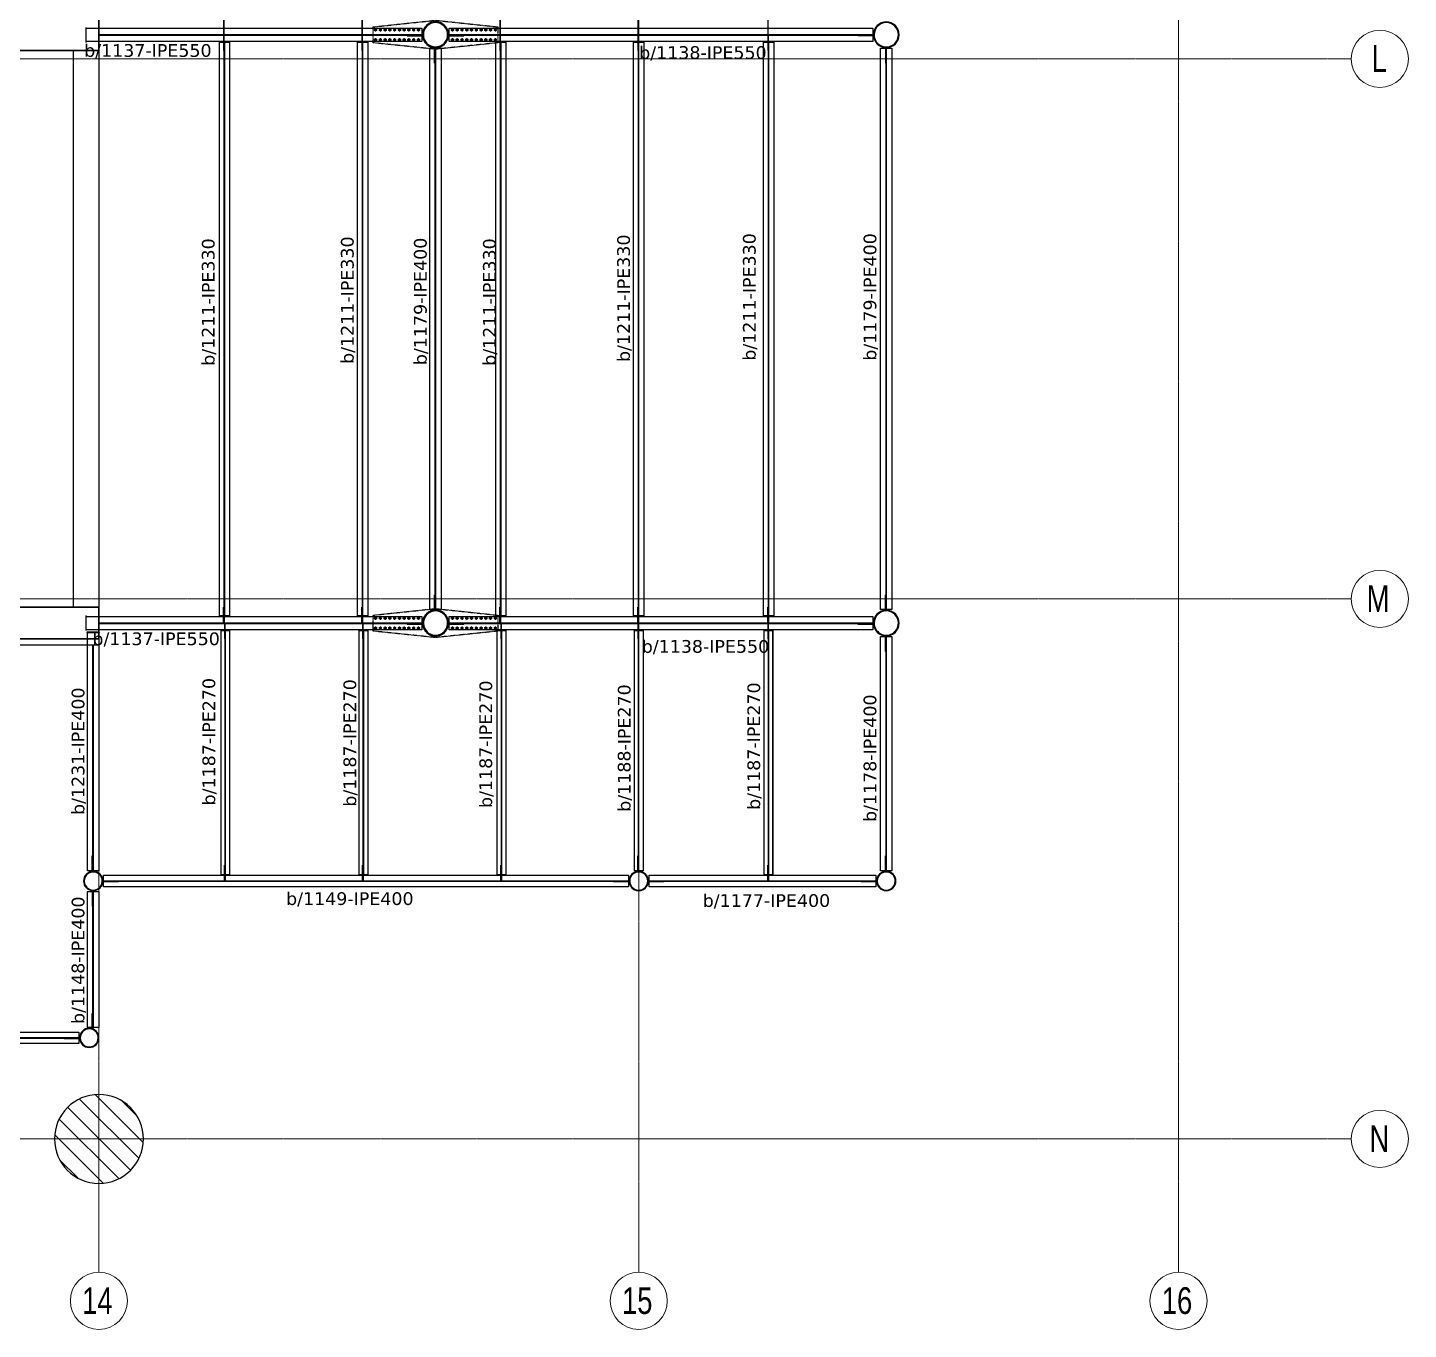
# Model space of a CAD drawing. Header units: millimetres. Extents: x -3691 to 88708, y -21236 to 36560.
# Drawn here: x 66966 to 88708, y 4480 to 24970 of the extents above; entities that cross this region are included whole.
import ezdxf
from ezdxf.enums import TextEntityAlignment as Align

# ---------------------------------------------------------------- set-up
doc = ezdxf.new("R2010")
doc.units = ezdxf.units.MM
doc.linetypes.add('DXK_LINE_DOT2', pattern=[3.9198, 1.9599, -1.9599])
doc.linetypes.add('Grid Line', pattern=[3.33375, 1.905, -0.47625, 0.47625, -0.47625])
doc.layers.add('A_ALMA', color=255, linetype='Continuous')
doc.layers.add('P-PLATINA', color=6, linetype='Continuous')
for name, color, linetype, lineweight in [('E_COLUMNAS', 1, 'Continuous', 18), ('E_COLUMNAS-1', 1, 'Continuous', 25), ('E_COLUMNAS-3', 1, 'Continuous', 35), ('E_EJES', 8, 'Continuous', 9), ('E_EJES-1', 8, 'Grid Line', 9), ('E_MUROS-1', 2, 'Continuous', 35), ('E_TEXTO', 3, 'Continuous', 9), ('E_VIGAS-1', 5, 'Continuous', 25), ('E_VIGAS-2', 5, 'Continuous', 25), ('S-COLS-HDLN-2', 52, 'Continuous', 9)]:
    doc.layers.add(name, color=color, linetype=linetype, lineweight=lineweight)
doc.styles.add('Swis721 LtCn BT_1', font='swisscl.ttf', dxfattribs={"height": 0.42})
doc.styles.add('VERDANA', font='verdana.ttf')

# ---------------------------------------------------------------- blocks, each defined once
blk = doc.blocks.new('EST_SCM_COLUMNA-METALICA-SECCION-CIRCULAR - EST_SCM_COLUMNA-TUBULAR-CIRCULAR_PTEØ_16__e_12_7mm-3427669-_18_00m_N_E_-NIVEL-5 DOC')
at = {"layer": 'E_COLUMNAS-1'}
for radius, start, end in [(0.203, 152.3077, 180), (0.203, 180, 193.8462), (0.191, 138.4615, 180), (0.203, 27.6923, 152.3077), (0.191, 96.9231, 138.4615), (0.19, 221.5385, 0), (0.19, 41.5385, 96.9231), (0.19, 27.6923, 41.5385), (0.19, 13.8462, 27.6923), (0.203, 0, 27.6923), (0.191, 0, 13.8462), (0.203, 346.1538, 0), (0.203, 193.8462, 235.3846), (0.191, 180, 193.8462), (0.19, 193.8462, 221.5385), (0.203, 235.3846, 249.2308), (0.203, 249.2308, 276.9231), (0.203, 276.9231, 304.6154), (0.203, 304.6154, 318.4615), (0.203, 318.4615, 332.3077), (0.203, 332.3077, 346.1538)]:
    blk.add_arc((0, 0), radius, start, end, dxfattribs=at)
blk = doc.blocks.new('EST_SCM_COLUMNA-METALICA-SECCION-CIRCULAR - EST_SCM_COLUMNA-TUBULAR-CIRCULAR_PTEØ_16__e_12_7mm-V25-_18_00m_N_E_-NIVEL-5 DOC')
at = {"layer": 'E_COLUMNAS-1'}
for radius, start, end in [(0.203, 0, 180), (0.203, 180, 0), (0.191, 0, 180), (0.191, 180, 0)]:
    blk.add_arc((0, 0), radius, start, end, dxfattribs=at)
blk = doc.blocks.new('EST_SCM_COLUMNA-METALICA-SECCION-CIRCULAR - EST_SCM_COLUMNA-TUBULAR-CIRCULAR_PTEØ_12__e_10_3mm-V42-_18_00m_N_E_-NIVEL-5 DOC')
at = {"layer": 'S-COLS-HDLN-2'}
h = blk.add_hatch(dxfattribs=at)
h.set_pattern_fill('FP_27', color=256, style=0, pattern_type=2)
h.set_pattern_definition([(315, (-14.814, 142.254), (0.15909903, 0.15909903), [])])
h.paths.add_polyline_path([(0.022, 0.151), (-0.022, 0.151), (-0.063, 0.139), (-0.1, 0.115), (-0.131, 0.077), (-0.147, 0.04), (-0.152, 0), (-0.146, -0.043), (-0.128, -0.082), (-0.1, -0.115), (-0.059, -0.14), (-0.019, -0.151), (0.027, -0.149), (0.063, -0.139), (0.1, -0.115), (0.131, -0.077), (0.147, -0.04), (0.152, 0.006), (0.146, 0.043), (0.128, 0.082), (0.1, 0.115), (0.059, 0.14)])
h.paths.add_polyline_path([(0.02, 0.141), (0.063, 0.127), (0.095, 0.105), (0.12, 0.077), (0.136, 0.04), (0.141, -0.006), (0.135, -0.043), (0.12, -0.077), (0.089, -0.11), (0.059, -0.129), (0.02, -0.141), (-0.02, -0.141), (-0.063, -0.127), (-0.093, -0.107), (-0.12, -0.077), (-0.136, -0.04), (-0.142, 0), (-0.136, 0.04), (-0.12, 0.077), (-0.093, 0.107), (-0.059, 0.129), (-0.02, 0.141)])
at = {"layer": 'E_COLUMNAS-1'}
for radius, start, end in [(0.152, 0, 180), (0.152, 180, 0), (0.142, 360, 180), (0.142, 180, 360)]:
    blk.add_arc((0, 0), radius, start, end, dxfattribs=at)
blk = doc.blocks.new('EST_SCM_COLUMNA-METALICA-SECCION-CIRCULAR - EST_SCM_COLUMNA-TUBULAR-CIRCULAR_PTEØ_12__e_10_3mm-V45-_18_00m_N_E_-NIVEL-5 DOC')
at = {"layer": 'S-COLS-HDLN-2'}
h = blk.add_hatch(dxfattribs=at)
h.set_pattern_fill('FP_31', color=256, style=0, pattern_type=2)
h.set_pattern_definition([(315, (-6.162, 144.722), (0.15909903, 0.15909903), [])])
h.paths.add_polyline_path([(0.02, 0.151), (-0.022, 0.151), (-0.063, 0.139), (-0.1, 0.115), (-0.131, 0.077), (-0.147, 0.037), (-0.152, 0), (-0.146, -0.043), (-0.128, -0.082), (-0.1, -0.115), (-0.059, -0.14), (-0.02, -0.151), (0.022, -0.151), (0.067, -0.136), (0.1, -0.115), (0.128, -0.082), (0.147, -0.037), (0.152, 0), (0.146, 0.044), (0.128, 0.082), (0.1, 0.115), (0.059, 0.14), (0.022, 0.151)])
h.paths.add_polyline_path([(0.02, 0.141), (0.063, 0.127), (0.093, 0.107), (0.12, 0.077), (0.136, 0.04), (0.142, 0), (0.136, -0.04), (0.12, -0.077), (0.093, -0.107), (0.059, -0.129), (0.02, -0.141), (-0.02, -0.141), (-0.063, -0.127), (-0.093, -0.107), (-0.12, -0.077), (-0.136, -0.04), (-0.142, 0), (-0.134, 0.044), (-0.12, 0.077), (-0.093, 0.107), (-0.059, 0.129), (-0.02, 0.141)])
at = {"layer": 'E_COLUMNAS-1'}
for radius, start, end in [(0.152, 360, 180), (0.152, 180, 360), (0.142, 0, 180), (0.142, 180, 0)]:
    blk.add_arc((0, 0), radius, start, end, dxfattribs=at)
blk = doc.blocks.new('EST_SCM_COLUMNA-METALICA-SECCION-CIRCULAR - EST_SCM_COLUMNA-TUBULAR-CIRCULAR_PTEØ_16__e_12_7mm-2810865-_18_00m_N_E_-NIVEL-5 DOC')
at = {"layer": 'S-COLS-HDLN-2'}
h = blk.add_hatch(dxfattribs=at)
h.set_pattern_fill('FP_36', color=256, style=0, pattern_type=2)
h.set_pattern_definition([(315, (-2.264, 158.043), (0.15909903, 0.15909903), [])])
h.paths.add_polyline_path([(0, 0.202), (-0.024, 0.202), (-0.072, 0.19), (-0.115, 0.167), (-0.152, 0.135), (-0.182, 0.089), (-0.198, 0.046), (-0.203, 0), (-0.197, -0.049), (-0.18, -0.094), (-0.152, -0.135), (-0.115, -0.167), (-0.068, -0.191), (-0.023, -0.202), (0.024, -0.202), (0.072, -0.19), (0.115, -0.167), (0.152, -0.135), (0.182, -0.089), (0.198, -0.046), (0.203, 0), (0.197, 0.05), (0.18, 0.094), (0.152, 0.135), (0.115, 0.167), (0.068, 0.191), (0.023, 0.202)])
h.paths.add_polyline_path([(0.023, 0.189), (0.072, 0.176), (0.108, 0.157), (0.143, 0.126), (0.169, 0.089), (0.185, 0.046), (0.191, 0), (0.184, -0.049), (0.165, -0.094), (0.143, -0.126), (0.108, -0.157), (0.068, -0.178), (0.023, -0.189), (-0.024, -0.189), (-0.068, -0.178), (-0.108, -0.157), (-0.144, -0.124), (-0.169, -0.089), (-0.185, -0.046), (-0.19, 0), (-0.185, 0.046), (-0.169, 0.089), (-0.143, 0.126), (-0.107, 0.157), (-0.068, 0.178), (-0.023, 0.189), (0, 0.189)])
at = {"layer": 'E_COLUMNAS-1'}
for radius, start, end in [(0.203, 0, 180), (0.203, 180, 0), (0.191, 360, 180), (0.191, 180, 360)]:
    blk.add_arc((0, 0), radius, start, end, dxfattribs=at)
blk = doc.blocks.new('EST_SCM_COLUMNA-METALICA-SECCION-CIRCULAR - EST_SCM_COLUMNA-TUBULAR-CIRCULAR_PTEØ_16__e_12_7mm-V49-_18_00m_N_E_-NIVEL-5 DOC')
at = {"layer": 'S-COLS-HDLN-2'}
h = blk.add_hatch(dxfattribs=at)
h.set_pattern_fill('FP_37', color=256, style=0, pattern_type=2)
h.set_pattern_definition([(315, (-2.264, 148.783), (0.15909903, 0.15909903), [])])
h.paths.add_polyline_path([(0, 0.202), (-0.024, 0.202), (-0.072, 0.19), (-0.115, 0.167), (-0.152, 0.135), (-0.182, 0.089), (-0.198, 0.046), (-0.203, 0), (-0.197, -0.049), (-0.18, -0.094), (-0.152, -0.135), (-0.115, -0.167), (-0.068, -0.191), (-0.023, -0.202), (0.024, -0.202), (0.072, -0.19), (0.115, -0.167), (0.152, -0.135), (0.182, -0.089), (0.198, -0.046), (0.203, 0), (0.197, 0.05), (0.18, 0.094), (0.152, 0.135), (0.115, 0.167), (0.068, 0.191), (0.023, 0.202)])
h.paths.add_polyline_path([(0.023, 0.189), (0.072, 0.176), (0.108, 0.157), (0.143, 0.126), (0.169, 0.089), (0.185, 0.046), (0.191, 0), (0.184, -0.049), (0.165, -0.094), (0.143, -0.126), (0.108, -0.157), (0.068, -0.178), (0.023, -0.189), (-0.024, -0.189), (-0.068, -0.178), (-0.108, -0.157), (-0.143, -0.126), (-0.169, -0.089), (-0.185, -0.046), (-0.19, 0), (-0.185, 0.046), (-0.169, 0.089), (-0.143, 0.126), (-0.108, 0.157), (-0.068, 0.178), (-0.023, 0.189), (0, 0.189)])
at = {"layer": 'E_COLUMNAS-1'}
for radius, start, end in [(0.203, 0, 180), (0.203, 180, 0), (0.191, 360, 180), (0.191, 180, 360)]:
    blk.add_arc((0, 0), radius, start, end, dxfattribs=at)
blk = doc.blocks.new('EST_SCM_COLUMNA-METALICA-SECCION-CIRCULAR - EST_SCM_COLUMNA-TUBULAR-CIRCULAR_PTEØ_12__e_10_3mm-V50-_18_00m_N_E_-NIVEL-5 DOC')
at = {"layer": 'S-COLS-HDLN-2'}
h = blk.add_hatch(dxfattribs=at)
h.set_pattern_fill('FP_38', color=256, style=0, pattern_type=2)
h.set_pattern_definition([(315, (-2.264, 144.722), (0.15909903, 0.15909903), [])])
h.paths.add_polyline_path([(-0.022, 0.151), (-0.063, 0.139), (-0.1, 0.115), (-0.128, 0.082), (-0.147, 0.04), (-0.152, 0), (-0.146, -0.043), (-0.126, -0.085), (-0.1, -0.115), (-0.059, -0.14), (-0.019, -0.151), (0.022, -0.151), (0.068, -0.136), (0.1, -0.115), (0.131, -0.077), (0.147, -0.037), (0.152, 0), (0.146, 0.045), (0.128, 0.082), (0.1, 0.115), (0.059, 0.14), (0.02, 0.151), (-0.02, 0.151)])
h.paths.add_polyline_path([(0.02, 0.141), (0.063, 0.127), (0.093, 0.107), (0.12, 0.077), (0.136, 0.04), (0.142, 0), (0.135, -0.043), (0.12, -0.077), (0.09, -0.109), (0.054, -0.131), (0.019, -0.141), (-0.02, -0.141), (-0.059, -0.129), (-0.093, -0.107), (-0.12, -0.077), (-0.136, -0.04), (-0.142, 0), (-0.134, 0.045), (-0.12, 0.077), (-0.093, 0.107), (-0.059, 0.129), (-0.02, 0.141)])
at = {"layer": 'E_COLUMNAS-1'}
for radius, start, end in [(0.152, 0, 180), (0.152, 180, 0), (0.142, 360, 180), (0.142, 180, 360)]:
    blk.add_arc((0, 0), radius, start, end, dxfattribs=at)
blk = doc.blocks.new('EST_SCM_COLUMNA-METALICA-SECCION-CIRCULAR - EST_SCM_COLUMNA-TUBULAR-CIRCULAR_PTEØ_12__e_10_3mm-V51-_18_00m_N_E_-NIVEL-5 DOC')
at = {"layer": 'S-COLS-HDLN-2'}
h = blk.add_hatch(dxfattribs=at)
h.set_pattern_fill('FP_39', color=256, style=0, pattern_type=2)
h.set_pattern_definition([(315, (-14.752, 144.722), (0.15909903, 0.15909903), [])])
h.paths.add_polyline_path([(0, 0.151), (-0.022, 0.151), (-0.063, 0.139), (-0.1, 0.115), (-0.128, 0.082), (-0.146, 0.043), (-0.152, 0), (-0.146, -0.043), (-0.128, -0.082), (-0.1, -0.115), (-0.059, -0.14), (-0.02, -0.151), (0.022, -0.151), (0.063, -0.139), (0.1, -0.115), (0.131, -0.077), (0.147, -0.04), (0.152, 0), (0.146, 0.044), (0.128, 0.082), (0.1, 0.115), (0.059, 0.14), (0.02, 0.151), (0.014, 0.151)])
h.paths.add_polyline_path([(-0.02, 0.141), (0.022, 0.14), (0.063, 0.127), (0.093, 0.107), (0.12, 0.077), (0.136, 0.04), (0.142, 0), (0.135, -0.043), (0.12, -0.077), (0.09, -0.109), (0.059, -0.129), (0.014, -0.141), (-0.02, -0.141), (-0.059, -0.129), (-0.093, -0.107), (-0.12, -0.077), (-0.136, -0.04), (-0.142, 0), (-0.134, 0.044), (-0.12, 0.077), (-0.09, 0.109), (-0.059, 0.129), (-0.027, 0.139)])
at = {"layer": 'E_COLUMNAS-1'}
for radius, start, end in [(0.152, 0, 180), (0.152, 180, 0), (0.142, 360, 180), (0.142, 180, 360)]:
    blk.add_arc((0, 0), radius, start, end, dxfattribs=at)
blk = doc.blocks.new('Grid - CNI_NOMBRE EJES-372759-_18_00m_N_E_-NIVEL-5 DOC')
at = {"layer": 'E_EJES'}
blk.add_circle((0, 0), 0.003, dxfattribs=at)
blk = doc.blocks.new('Bolt-72226993-2797 - 1511')
at = {"color": 253, "linetype": 'Continuous'}
for p, q in [((94765, 14384), (94780, 14393)), ((94765, 14367), (94765, 14384)), ((94780, 14358), (94765, 14367)), ((94780, 14393), (94795, 14384)), ((94795, 14367), (94780, 14358)), ((94795, 14384), (94795, 14367)), ((94840, 14384), (94855, 14393)), ((94840, 14367), (94840, 14384)), ((94855, 14358), (94840, 14367)), ((94855, 14393), (94870, 14384)), ((94870, 14367), (94855, 14358)), ((94870, 14384), (94870, 14367)), ((94915, 14384), (94930, 14393)), ((94915, 14367), (94915, 14384)), ((94930, 14358), (94915, 14367)), ((94930, 14393), (94945, 14384)), ((94945, 14367), (94930, 14358)), ((94945, 14384), (94945, 14367)), ((94990, 14384), (95005, 14393)), ((94990, 14367), (94990, 14384)), ((95005, 14358), (94990, 14367)), ((95005, 14393), (95020, 14384)), ((95020, 14367), (95005, 14358)), ((95020, 14384), (95020, 14367)), ((95065, 14384), (95080, 14393)), ((95065, 14367), (95065, 14384)), ((95080, 14358), (95065, 14367)), ((95080, 14393), (95095, 14384)), ((95095, 14367), (95080, 14358)), ((95095, 14384), (95095, 14367)), ((95140, 14384), (95155, 14393)), ((95140, 14367), (95140, 14384)), ((95155, 14358), (95140, 14367)), ((95155, 14393), (95170, 14384)), ((95170, 14367), (95155, 14358)), ((95170, 14384), (95170, 14367)), ((95215, 14384), (95230, 14393)), ((95215, 14367), (95215, 14384)), ((95230, 14358), (95215, 14367)), ((95230, 14393), (95245, 14384)), ((95245, 14367), (95230, 14358)), ((95245, 14384), (95245, 14367)), ((95290, 14384), (95305, 14393)), ((95290, 14367), (95290, 14384)), ((95305, 14358), (95290, 14367)), ((95305, 14393), (95320, 14384)), ((95320, 14367), (95305, 14358)), ((95320, 14384), (95320, 14367)), ((95365, 14384), (95380, 14393)), ((95365, 14367), (95365, 14384)), ((95380, 14358), (95365, 14367)), ((95380, 14393), (95395, 14384)), ((95395, 14367), (95380, 14358)), ((95395, 14384), (95395, 14367)), ((95440, 14384), (95455, 14393)), ((95440, 14367), (95440, 14384)), ((95455, 14358), (95440, 14367)), ((95455, 14393), (95470, 14384)), ((95470, 14367), (95455, 14358)), ((95470, 14384), (95470, 14367)), ((94765, 14234), (94780, 14243)), ((94765, 14217), (94765, 14234)), ((94780, 14208), (94765, 14217)), ((94780, 14243), (94795, 14234)), ((94795, 14217), (94780, 14208)), ((94795, 14234), (94795, 14217)), ((94840, 14234), (94855, 14243)), ((94840, 14217), (94840, 14234)), ((94855, 14208), (94840, 14217)), ((94855, 14243), (94870, 14234)), ((94870, 14217), (94855, 14208)), ((94870, 14234), (94870, 14217)), ((94915, 14234), (94930, 14243)), ((94915, 14217), (94915, 14234)), ((94930, 14208), (94915, 14217)), ((94930, 14243), (94945, 14234)), ((94945, 14217), (94930, 14208)), ((94945, 14234), (94945, 14217)), ((94990, 14234), (95005, 14243)), ((94990, 14217), (94990, 14234)), ((95005, 14208), (94990, 14217)), ((95005, 14243), (95020, 14234)), ((95020, 14217), (95005, 14208)), ((95020, 14234), (95020, 14217)), ((95065, 14234), (95080, 14243)), ((95065, 14217), (95065, 14234)), ((95080, 14208), (95065, 14217)), ((95080, 14243), (95095, 14234)), ((95095, 14217), (95080, 14208)), ((95095, 14234), (95095, 14217)), ((95140, 14234), (95155, 14243)), ((95140, 14217), (95140, 14234)), ((95155, 14208), (95140, 14217)), ((95155, 14243), (95170, 14234)), ((95170, 14217), (95155, 14208)), ((95170, 14234), (95170, 14217)), ((95215, 14234), (95230, 14243)), ((95215, 14217), (95215, 14234)), ((95230, 14208), (95215, 14217)), ((95230, 14243), (95245, 14234)), ((95245, 14217), (95230, 14208)), ((95245, 14234), (95245, 14217)), ((95290, 14234), (95305, 14243)), ((95290, 14217), (95290, 14234)), ((95305, 14208), (95290, 14217)), ((95305, 14243), (95320, 14234)), ((95320, 14217), (95305, 14208)), ((95320, 14234), (95320, 14217)), ((95365, 14234), (95380, 14243)), ((95365, 14217), (95365, 14234)), ((95380, 14208), (95365, 14217)), ((95380, 14243), (95395, 14234)), ((95395, 14217), (95380, 14208)), ((95395, 14234), (95395, 14217)), ((95440, 14234), (95455, 14243)), ((95440, 14217), (95440, 14234)), ((95455, 14208), (95440, 14217)), ((95455, 14243), (95470, 14234)), ((95470, 14217), (95455, 14208)), ((95470, 14234), (95470, 14217))]:
    blk.add_line(p, q, dxfattribs=at)
for centre, radius, start, end in [((94780, 14376), 11.5, 18.0041, 198.0041), ((94780, 14376), 11.5, 198.0041, 18.0041), ((94780, 14376), 10, 90.0041, 270.0041), ((94780, 14376), 10, 270.0041, 90.0041), ((94855, 14376), 11.5, 18.0041, 198.0041), ((94855, 14376), 11.5, 198.0041, 18.0041), ((94855, 14376), 10, 90.0041, 270.0041), ((94855, 14376), 10, 270.0041, 90.0041), ((94930, 14376), 11.5, 18.0041, 198.0041), ((94930, 14376), 11.5, 198.0041, 18.0041), ((94930, 14376), 10, 90.0041, 270.0041), ((94930, 14376), 10, 270.0041, 90.0041), ((95005, 14376), 11.5, 18.0041, 198.0041), ((95005, 14376), 11.5, 198.0041, 18.0041), ((95005, 14376), 10, 90.0041, 270.0041), ((95005, 14376), 10, 270.0041, 90.0041), ((95080, 14376), 11.5, 18.0041, 198.0041), ((95080, 14376), 11.5, 198.0041, 18.0041), ((95080, 14376), 10, 90.0041, 270.0041), ((95080, 14376), 10, 270.0041, 90.0041), ((95155, 14376), 11.5, 18.0041, 198.0041), ((95155, 14376), 11.5, 198.0041, 18.0041), ((95155, 14376), 10, 90.0041, 270.0041), ((95155, 14376), 10, 270.0041, 90.0041), ((95230, 14376), 11.5, 18.0041, 198.0041), ((95230, 14376), 11.5, 198.0041, 18.0041), ((95230, 14376), 10, 90.0041, 270.0041), ((95230, 14376), 10, 270.0041, 90.0041), ((95305, 14376), 11.5, 18.0041, 198.0041), ((95305, 14376), 11.5, 198.0041, 18.0041), ((95305, 14376), 10, 90.0041, 270.0041), ((95305, 14376), 10, 270.0041, 90.0041), ((95380, 14376), 11.5, 18.0041, 198.0041), ((95380, 14376), 11.5, 198.0041, 18.0041), ((95380, 14376), 10, 90.0041, 270.0041), ((95380, 14376), 10, 270.0041, 90.0041), ((95455, 14376), 11.5, 18.0041, 198.0041), ((95455, 14376), 11.5, 198.0041, 18.0041), ((95455, 14376), 10, 90.0041, 270.0041), ((95455, 14376), 10, 270.0041, 90.0041), ((94780, 14226), 11.5, 18.0041, 198.0041), ((94780, 14226), 11.5, 198.0041, 18.0041), ((94780, 14226), 10, 90.0041, 270.0041), ((94780, 14226), 10, 270.0041, 90.0041), ((94855, 14226), 11.5, 18.0041, 198.0041), ((94855, 14226), 11.5, 198.0041, 18.0041), ((94855, 14226), 10, 90.0041, 270.0041), ((94855, 14226), 10, 270.0041, 90.0041), ((94930, 14226), 11.5, 18.0041, 198.0041), ((94930, 14226), 11.5, 198.0041, 18.0041), ((94930, 14226), 10, 90.0041, 270.0041), ((94930, 14226), 10, 270.0041, 90.0041), ((95005, 14226), 11.5, 18.0041, 198.0041), ((95005, 14226), 11.5, 198.0041, 18.0041), ((95005, 14226), 10, 90.0041, 270.0041), ((95005, 14226), 10, 270.0041, 90.0041), ((95080, 14226), 11.5, 18.0041, 198.0041), ((95080, 14226), 11.5, 198.0041, 18.0041), ((95080, 14226), 10, 90.0041, 270.0041), ((95080, 14226), 10, 270.0041, 90.0041), ((95155, 14226), 11.5, 18.0041, 198.0041), ((95155, 14226), 11.5, 198.0041, 18.0041), ((95155, 14226), 10, 90.0041, 270.0041), ((95155, 14226), 10, 270.0041, 90.0041), ((95230, 14226), 11.5, 18.0041, 198.0041), ((95230, 14226), 11.5, 198.0041, 18.0041), ((95230, 14226), 10, 90.0041, 270.0041), ((95230, 14226), 10, 270.0041, 90.0041), ((95305, 14226), 11.5, 18.0041, 198.0041), ((95305, 14226), 11.5, 198.0041, 18.0041), ((95305, 14226), 10, 90.0041, 270.0041), ((95305, 14226), 10, 270.0041, 90.0041), ((95380, 14226), 11.5, 18.0041, 198.0041), ((95380, 14226), 11.5, 198.0041, 18.0041), ((95380, 14226), 10, 90.0041, 270.0041), ((95380, 14226), 10, 270.0041, 90.0041), ((95455, 14226), 11.5, 18.0041, 198.0041), ((95455, 14226), 11.5, 198.0041, 18.0041), ((95455, 14226), 10, 90.0041, 270.0041), ((95455, 14226), 10, 270.0041, 90.0041)]:
    blk.add_arc(centre, radius, start, end, dxfattribs=at)
blk = doc.blocks.new('Bolt-72226993-2796 - 1511')
at = {"color": 253, "linetype": 'Continuous'}
for p, q in [((95976, 14384), (95991, 14393)), ((95976, 14367), (95976, 14384)), ((95991, 14358), (95976, 14367)), ((95991, 14393), (96006, 14384)), ((96006, 14367), (95991, 14358)), ((96006, 14384), (96006, 14367)), ((96051, 14384), (96066, 14393)), ((96051, 14367), (96051, 14384)), ((96066, 14358), (96051, 14367)), ((96066, 14393), (96081, 14384)), ((96081, 14367), (96066, 14358)), ((96081, 14384), (96081, 14367)), ((96126, 14384), (96141, 14393)), ((96126, 14367), (96126, 14384)), ((96141, 14358), (96126, 14367)), ((96141, 14393), (96156, 14384)), ((96156, 14367), (96141, 14358)), ((96156, 14384), (96156, 14367)), ((96201, 14384), (96216, 14393)), ((96201, 14367), (96201, 14384)), ((96216, 14358), (96201, 14367)), ((96216, 14393), (96231, 14384)), ((96231, 14367), (96216, 14358)), ((96231, 14384), (96231, 14367)), ((96276, 14384), (96291, 14393)), ((96276, 14367), (96276, 14384)), ((96291, 14358), (96276, 14367)), ((96291, 14393), (96306, 14384)), ((96306, 14367), (96291, 14358)), ((96306, 14384), (96306, 14367)), ((96351, 14384), (96366, 14393)), ((96351, 14367), (96351, 14384)), ((96366, 14358), (96351, 14367)), ((96366, 14393), (96381, 14384)), ((96381, 14367), (96366, 14358)), ((96381, 14384), (96381, 14367)), ((96426, 14384), (96441, 14393)), ((96426, 14367), (96426, 14384)), ((96441, 14358), (96426, 14367)), ((96441, 14393), (96456, 14384)), ((96456, 14367), (96441, 14358)), ((96456, 14384), (96456, 14367)), ((96501, 14384), (96516, 14393)), ((96501, 14367), (96501, 14384)), ((96516, 14358), (96501, 14367)), ((96516, 14393), (96531, 14384)), ((96531, 14367), (96516, 14358)), ((96531, 14384), (96531, 14367)), ((96576, 14384), (96591, 14393)), ((96576, 14367), (96576, 14384)), ((96591, 14358), (96576, 14367)), ((96591, 14393), (96606, 14384)), ((96606, 14367), (96591, 14358)), ((96606, 14384), (96606, 14367)), ((96651, 14384), (96666, 14393)), ((96651, 14367), (96651, 14384)), ((96666, 14358), (96651, 14367)), ((96666, 14393), (96681, 14384)), ((96681, 14367), (96666, 14358)), ((96681, 14384), (96681, 14367)), ((95976, 14234), (95991, 14243)), ((95976, 14217), (95976, 14234)), ((95991, 14208), (95976, 14217)), ((95991, 14243), (96006, 14234)), ((96006, 14217), (95991, 14208)), ((96006, 14234), (96006, 14217)), ((96051, 14234), (96066, 14243)), ((96051, 14217), (96051, 14234)), ((96066, 14208), (96051, 14217)), ((96066, 14243), (96081, 14234)), ((96081, 14217), (96066, 14208)), ((96081, 14234), (96081, 14217)), ((96126, 14234), (96141, 14243)), ((96126, 14217), (96126, 14234)), ((96141, 14208), (96126, 14217)), ((96141, 14243), (96156, 14234)), ((96156, 14217), (96141, 14208)), ((96156, 14234), (96156, 14217)), ((96201, 14234), (96216, 14243)), ((96201, 14217), (96201, 14234)), ((96216, 14208), (96201, 14217)), ((96216, 14243), (96231, 14234)), ((96231, 14217), (96216, 14208)), ((96231, 14234), (96231, 14217)), ((96276, 14234), (96291, 14243)), ((96276, 14217), (96276, 14234)), ((96291, 14208), (96276, 14217)), ((96291, 14243), (96306, 14234)), ((96306, 14217), (96291, 14208)), ((96306, 14234), (96306, 14217)), ((96351, 14234), (96366, 14243)), ((96351, 14217), (96351, 14234)), ((96366, 14208), (96351, 14217)), ((96366, 14243), (96381, 14234)), ((96381, 14217), (96366, 14208)), ((96381, 14234), (96381, 14217)), ((96426, 14234), (96441, 14243)), ((96426, 14217), (96426, 14234)), ((96441, 14208), (96426, 14217)), ((96441, 14243), (96456, 14234)), ((96456, 14217), (96441, 14208)), ((96456, 14234), (96456, 14217)), ((96501, 14234), (96516, 14243)), ((96501, 14217), (96501, 14234)), ((96516, 14208), (96501, 14217)), ((96516, 14243), (96531, 14234)), ((96531, 14217), (96516, 14208)), ((96531, 14234), (96531, 14217)), ((96576, 14234), (96591, 14243)), ((96576, 14217), (96576, 14234)), ((96591, 14208), (96576, 14217)), ((96591, 14243), (96606, 14234)), ((96606, 14217), (96591, 14208)), ((96606, 14234), (96606, 14217)), ((96651, 14234), (96666, 14243)), ((96651, 14217), (96651, 14234)), ((96666, 14208), (96651, 14217)), ((96666, 14243), (96681, 14234)), ((96681, 14217), (96666, 14208)), ((96681, 14234), (96681, 14217))]:
    blk.add_line(p, q, dxfattribs=at)
for centre, radius, start, end in [((95991, 14376), 11.5, 18, 198), ((95991, 14376), 11.5, 198, 18), ((95991, 14376), 10, 90, 270), ((95991, 14376), 10, 270, 90), ((96066, 14376), 11.5, 18, 198), ((96066, 14376), 11.5, 198, 18), ((96066, 14376), 10, 90, 270), ((96066, 14376), 10, 270, 90), ((96141, 14376), 11.5, 18, 198), ((96141, 14376), 11.5, 198, 18), ((96141, 14376), 10, 90, 270), ((96141, 14376), 10, 270, 90), ((96216, 14376), 11.5, 18, 198), ((96216, 14376), 11.5, 198, 18), ((96216, 14376), 10, 90, 270), ((96216, 14376), 10, 270, 90), ((96291, 14376), 11.5, 18, 198), ((96291, 14376), 11.5, 198, 18), ((96291, 14376), 10, 90, 270), ((96291, 14376), 10, 270, 90), ((96366, 14376), 11.5, 18, 198), ((96366, 14376), 11.5, 198, 18), ((96366, 14376), 10, 90, 270), ((96366, 14376), 10, 270, 90), ((96441, 14376), 11.5, 18, 198), ((96441, 14376), 11.5, 198, 18), ((96441, 14376), 10, 90, 270), ((96441, 14376), 10, 270, 90), ((96516, 14376), 11.5, 18, 198), ((96516, 14376), 11.5, 198, 18), ((96516, 14376), 10, 90, 270), ((96516, 14376), 10, 270, 90), ((96591, 14376), 11.5, 18, 198), ((96591, 14376), 11.5, 198, 18), ((96591, 14376), 10, 90, 270), ((96591, 14376), 10, 270, 90), ((96666, 14376), 11.5, 18, 198), ((96666, 14376), 11.5, 198, 18), ((96666, 14376), 10, 90, 270), ((96666, 14376), 10, 270, 90), ((95991, 14226), 11.5, 18, 198), ((95991, 14226), 11.5, 198, 18), ((95991, 14226), 10, 90, 270), ((95991, 14226), 10, 270, 90), ((96066, 14226), 11.5, 18, 198), ((96066, 14226), 11.5, 198, 18), ((96066, 14226), 10, 90, 270), ((96066, 14226), 10, 270, 90), ((96141, 14226), 11.5, 18, 198), ((96141, 14226), 11.5, 198, 18), ((96141, 14226), 10, 90, 270), ((96141, 14226), 10, 270, 90), ((96216, 14226), 11.5, 18, 198), ((96216, 14226), 11.5, 198, 18), ((96216, 14226), 10, 90, 270), ((96216, 14226), 10, 270, 90), ((96291, 14226), 11.5, 18, 198), ((96291, 14226), 11.5, 198, 18), ((96291, 14226), 10, 90, 270), ((96291, 14226), 10, 270, 90), ((96366, 14226), 11.5, 18, 198), ((96366, 14226), 11.5, 198, 18), ((96366, 14226), 10, 90, 270), ((96366, 14226), 10, 270, 90), ((96441, 14226), 11.5, 18, 198), ((96441, 14226), 11.5, 198, 18), ((96441, 14226), 10, 90, 270), ((96441, 14226), 10, 270, 90), ((96516, 14226), 11.5, 18, 198), ((96516, 14226), 11.5, 198, 18), ((96516, 14226), 10, 90, 270), ((96516, 14226), 10, 270, 90), ((96591, 14226), 11.5, 18, 198), ((96591, 14226), 11.5, 198, 18), ((96591, 14226), 10, 90, 270), ((96591, 14226), 10, 270, 90), ((96666, 14226), 11.5, 18, 198), ((96666, 14226), 11.5, 198, 18), ((96666, 14226), 10, 90, 270), ((96666, 14226), 10, 270, 90)]:
    blk.add_arc(centre, radius, start, end, dxfattribs=at)
blk = doc.blocks.new('Part-72226993-2798 - 1511')
at = {"color": 253, "linetype": 'DXK_LINE_DOT2'}
for p, q in [((94740, 14426), (95723, 14530)), ((94740, 14176), (94740, 14426)), ((95723, 14530), (96706, 14426)), ((96706, 14426), (96706, 14176)), ((95723, 14074), (94740, 14176)), ((96706, 14176), (95723, 14074))]:
    blk.add_line(p, q, dxfattribs=at)
for start, end in [(80, 260), (260, 80)]:
    blk.add_arc((95723, 14302), 206, start, end, dxfattribs=at)

msp = doc.modelspace()

# ---------------------------------------------------------------- hatches: boundary and pattern name
at = {"layer": 'E_COLUMNAS'}
h = msp.add_hatch(dxfattribs=at)
h.set_pattern_fill('FP_4', color=256, scale=1000, style=0, pattern_type=2)
h.set_pattern_definition([(135, (82751.26, -133185.52), (-159.09903, -159.09903), [])])
h.paths.add_polyline_path([(68089.2, 6776.9), (68180.5, 6782.9), (68270.3, 6800.8), (68357, 6830.2), (68439.2, 6870.7), (68515.3, 6921.6), (68584.1, 6981.9), (68644.5, 7050.8), (68695.4, 7126.9), (68735.9, 7209), (68765.3, 7295.7), (68783.2, 7385.5), (68789.2, 7476.9), (68783.2, 7568.3), (68765.3, 7658.1), (68735.9, 7744.8), (68695.4, 7826.9), (68644.5, 7903), (68584.1, 7971.9), (68515.3, 8032.2), (68428.1, 8088.6), (68357, 8123.6), (68270.3, 8153), (68180.5, 8170.9), (68089.2, 8176.9), (67997.8, 8170.9), (67908, 8153), (67821.3, 8123.6), (67739.2, 8083.1), (67663, 8032.2), (67594.2, 7971.9), (67533.8, 7903), (67482.9, 7826.9), (67442.5, 7744.8), (67413, 7658.1), (67395.2, 7568.3), (67389.2, 7476.9), (67395.2, 7385.5), (67413, 7295.7), (67442.5, 7209), (67482.9, 7126.9), (67533.8, 7050.8), (67594.2, 6981.9), (67663, 6921.6), (67739.2, 6870.7), (67821.3, 6830.2), (67908, 6800.8), (67997.8, 6782.9)])

# ---------------------------------------------------------------- linework, layer by layer
at = {"layer": 'A_ALMA'}
for p, q in [((68099.4, 24862.7), (73175.9, 24862.7)), ((68099.4, 24851.6), (73175.9, 24851.6)), ((73602.3, 24862.7), (80273.6, 24862.7)), ((73602.3, 24851.6), (80273.6, 24851.6)), ((70063.4, 15712.1), (70063.4, 24742.1)), ((70070.9, 15712.1), (70070.9, 24742.1)), ((72238.4, 15712.1), (72238.4, 24742.1)), ((72245.9, 15712.1), (72245.9, 24742.1)), ((73384.8, 15810.3), (73384.8, 24643.9)), ((73393.4, 15810.3), (73393.4, 24643.9)), ((74413.5, 15712.1), (74413.5, 24742.1)), ((74421, 15712.1), (74421, 24742.1)), ((76585.3, 15712.1), (76585.3, 24742.1)), ((76592.8, 15712.1), (76592.8, 24742.1)), ((78630.2, 15712.1), (78630.2, 24742.1)), ((78637.7, 15712.1), (78637.7, 24742.1)), ((80482.5, 15810.3), (80482.5, 24643.9)), ((80491.1, 15810.3), (80491.1, 24643.9)), ((68099.2, 15602.7), (73175.9, 15602.7)), ((68099.2, 15591.6), (73175.9, 15591.6)), ((70076.4, 11636.8), (70076.4, 15482.1)), ((70083, 11636.8), (70083, 15482.1)), ((72251.4, 11636.8), (72251.4, 15482.1)), ((72258, 11636.8), (72258, 15482.1)), ((73602.3, 15602.7), (80273.6, 15602.7)), ((73602.3, 15591.6), (80273.6, 15591.6)), ((74426.4, 11636.8), (74426.4, 15482.1)), ((74433, 11636.8), (74433, 15482.1)), ((76585.6, 11699.2), (76585.6, 15482.1)), ((76592.2, 11699.2), (76592.2, 15482.1)), ((78630.7, 11636.8), (78630.7, 15482.1)), ((78637.3, 11636.8), (78637.3, 15482.1)), ((67995.1, 11699.2), (67995.1, 15237.3)), ((68003.7, 11699.2), (68003.7, 15237.3)), ((80482.5, 11699.2), (80482.5, 15383.9)), ((80491.1, 11699.2), (80491.1, 15383.9)), ((68161.8, 11541.1), (76426.6, 11541.1)), ((68161.8, 11532.5), (76426.6, 11532.5)), ((76751.4, 11541.1), (80324.4, 11541.1)), ((76751.4, 11532.5), (80324.4, 11532.5)), ((67995.1, 9230.9), (67995.1, 11374.4)), ((68003.7, 9230.9), (68003.7, 11374.4)), ((60050.2, 9072.6), (67774.4, 9072.6)), ((60050.2, 9064), (67774.4, 9064))]:
    msp.add_line(p, q, dxfattribs=at)
at = {"layer": 'E_COLUMNAS-1'}
for start, end in [(0, 180), (180, 0)]:
    msp.add_arc((68089.2, 7476.9), 700, start, end, dxfattribs=at)
at = {"layer": 'E_EJES-1'}
for p, q in [((68089.2, 5380), (68089.2, 35660)), ((76589.2, 5380), (76589.2, 35660)), ((85089.2, 5380), (85089.2, 35660)), ((-2791, 24476.9), (87807.9, 24476.9)), ((-2791, 15976.9), (87807.9, 15976.9)), ((-2791, 7476.9), (87807.9, 7476.9))]:
    msp.add_line(p, q, dxfattribs=at)
at = {"layer": 'E_MUROS-1'}
msp.add_lwpolyline([(68089.4, 25107.1), (68089.4, 24607.1), (64389.4, 24607.1), (64389.4, 15847.1), (68089.4, 15847.1), (68089.4, 15347.1), (59589.4, 15347.1), (59589.4, 15847.1), (63989.4, 15847.1), (63989.4, 24607.1), (59589.4, 24607.1), (59589.4, 25107.1)], close=True, dxfattribs=at)
at = {"layer": 'E_VIGAS-1', "color": 30, "true_color": 0xf26722}
msp.add_lwpolyline([(68089.4, 15247.1), (59589.2, 15247.1), (59589.2, 15256.8), (46480.4, 16002.1), (38928.9, 16002.1), (38928.9, 16004.8), (25186.7, 15226.1), (25185.5, 15247), (18280.2, 15247), (17089.4, 15247), (17089.4, 24607), (17089.4, 25107), (17089.4, 25207), (25207.7, 25207), (25208.9, 25229.2), (38861.2, 24452.1), (46031.1, 24452.1), (59751.9, 25207.1), (68089.4, 25207.1)], close=True, dxfattribs=at)
msp.add_lwpolyline([(68089.2, 24607.1), (68089.4, 15847.1), (67689.4, 15847.1), (67689.4, 24607.1), (68089.4, 24607.1)], dxfattribs=at)
at = {"layer": 'E_VIGAS-2'}
for p, q in [((67689.4, 15847.1), (67689.4, 24607.1)), ((68089.4, 24607.1), (68089.4, 15847.1)), ((78566.5, 11646.9), (78566.5, 15472.1)), ((78701.5, 11646.9), (78701.5, 15472.1)), ((68089.4, 15347.1), (68089.4, 15247.1))]:
    msp.add_line(p, q, dxfattribs=at)
at = {"layer": 'E_VIGAS-2', "color": 8}
for points in [[(67883.4, 24967.1), (67883.4, 24743.1), (67889.4, 24743.1), (67889.4, 24967.1)], [(67889.4, 24962.1), (73175.9, 24962.1), (73175.9, 24752.1), (67889.4, 24752.1)], [(73602.3, 24962.1), (80273.6, 24962.1), (80273.6, 24752.1), (73602.3, 24752.1)], [(70147.1, 24742.1), (70147.2, 15712.1), (69987.2, 15712.1), (69987.1, 24742.1)], [(72322.1, 24742.1), (72322.2, 15712.1), (72162.2, 15712.1), (72162.1, 24742.1)], [(73479.1, 24643.9), (73479.1, 15810.3), (73299.1, 15810.3), (73299.1, 24643.9)], [(74497.2, 24742.1), (74497.2, 15712.1), (74337.2, 15712.1), (74337.2, 24742.1)], [(76669, 24742.1), (76669, 15712.1), (76509, 15712.1), (76509, 24742.1)], [(78713.9, 24742.1), (78714, 15712.1), (78554, 15712.1), (78553.9, 24742.1)], [(80576.8, 24643.9), (80576.8, 15810.3), (80396.8, 15810.3), (80396.8, 24643.9)], [(67883.2, 15709.1), (67883.2, 15485.1), (67889.2, 15485.1), (67889.2, 15709.1)], [(67889.2, 15702.1), (73175.9, 15702.1), (73175.9, 15492.1), (67889.2, 15492.1)], [(73602.3, 15702.1), (80273.6, 15702.1), (80273.6, 15492.1), (73602.3, 15492.1)], [(67899.4, 15447.1), (68099.4, 15447.1), (68099.4, 15453.1), (67899.4, 15453.1)], [(68089.4, 15447.1), (68089.4, 11699.2), (67909.4, 11699.2), (67909.4, 15447.1)], [(70147.2, 15482.1), (70147.2, 11636.8), (70012.2, 11636.8), (70012.2, 15482.1)], [(72322.2, 15482.1), (72322.2, 11636.8), (72187.2, 11636.8), (72187.2, 15482.1)], [(74497.2, 15482.1), (74497.2, 11636.8), (74362.2, 11636.8), (74362.2, 15482.1)], [(76656.7, 15482.1), (76656.4, 11699.2), (76521.4, 11699.2), (76521.7, 15482.1)], [(78701.5, 15482.1), (78701.5, 11636.8), (78566.5, 11636.8), (78566.5, 15482.1)], [(80576.8, 15383.9), (80576.8, 11699.2), (80396.8, 11699.2), (80396.8, 15383.9)], [(68161.8, 11626.8), (76426.6, 11626.8), (76426.6, 11446.8), (68161.8, 11446.8)], [(76751.4, 11626.8), (80324.4, 11626.9), (80324.4, 11446.9), (76751.4, 11446.8)], [(68089.4, 11374.4), (68089.4, 9230.9), (67909.4, 9230.9), (67909.4, 11374.4)], [(60050.2, 9158.3), (67774.4, 9158.3), (67774.4, 8978.3), (60050.2, 8978.3)]]:
    msp.add_lwpolyline(points, close=True, dxfattribs=at)
at = {"layer": 'P-PLATINA'}
for points in [[(70052.9, 24862.7), (70062.9, 24862.7), (70062.9, 25106.7), (70052.9, 25106.7)], [(72227.9, 24862.7), (72237.9, 24862.7), (72237.9, 25106.7), (72227.9, 25106.7)], [(74402.9, 24862.7), (74412.9, 24862.7), (74412.9, 25106.7), (74402.9, 25106.7)], [(76574.9, 24862.7), (76584.9, 24862.7), (76584.9, 25106.7), (76574.9, 25106.7)], [(78619.7, 24862.7), (78629.7, 24862.7), (78629.7, 25106.7), (78619.7, 25106.7)], [(70053.4, 24607.6), (70063.4, 24607.6), (70063.4, 24851.6), (70053.4, 24851.6)], [(72228.4, 24607.6), (72238.4, 24607.6), (72238.4, 24851.6), (72228.4, 24851.6)], [(72942, 24851.6), (72942, 24841.6), (73186, 24841.6), (73186, 24851.6)], [(73592.3, 24851.6), (73592.3, 24841.6), (73836.3, 24841.6), (73836.3, 24851.6)], [(74403.5, 24607.6), (74413.5, 24607.6), (74413.5, 24851.6), (74403.5, 24851.6)], [(76575.3, 24607.6), (76585.3, 24607.6), (76585.3, 24851.6), (76575.3, 24851.6)], [(78620.2, 24607.6), (78630.2, 24607.6), (78630.2, 24851.6), (78620.2, 24851.6)], [(80039.6, 24841.6), (80039.6, 24851.6), (80283.6, 24851.6), (80283.6, 24841.6)], [(73374.8, 24654), (73384.8, 24654), (73384.8, 24410), (73374.8, 24410)], [(80472.5, 24410), (80482.5, 24410), (80482.5, 24654), (80472.5, 24654)], [(73374.8, 16044.3), (73384.8, 16044.3), (73384.8, 15800.3), (73374.8, 15800.3)], [(80472.5, 16044.3), (80482.5, 16044.3), (80482.5, 15800.3), (80472.5, 15800.3)], [(70053.4, 15846.7), (70063.4, 15846.7), (70063.4, 15602.7), (70053.4, 15602.7)], [(72228.4, 15846.7), (72238.4, 15846.7), (72238.4, 15602.7), (72228.4, 15602.7)], [(74403.5, 15846.7), (74413.5, 15846.7), (74413.5, 15602.7), (74403.5, 15602.7)], [(76575.3, 15846.7), (76585.3, 15846.7), (76585.3, 15602.7), (76575.3, 15602.7)], [(78620.2, 15846.7), (78630.2, 15846.7), (78630.2, 15602.7), (78620.2, 15602.7)], [(70066.4, 15347.6), (70076.4, 15347.6), (70076.4, 15591.6), (70066.4, 15591.6)], [(72241.4, 15347.6), (72251.4, 15347.6), (72251.4, 15591.6), (72241.4, 15591.6)], [(72942, 15591.6), (72942, 15581.6), (73186, 15581.6), (73186, 15591.6)], [(73592.3, 15591.6), (73592.3, 15581.6), (73836.3, 15581.6), (73836.3, 15591.6)], [(74416.4, 15347.6), (74426.4, 15347.6), (74426.4, 15591.6), (74416.4, 15591.6)], [(76575.6, 15347.6), (76585.6, 15347.6), (76585.6, 15591.6), (76575.6, 15591.6)], [(78620.7, 15347.5), (78630.7, 15347.5), (78630.7, 15591.5), (78620.7, 15591.5)], [(80039.6, 15591.6), (80039.6, 15581.6), (80283.6, 15581.6), (80283.6, 15591.6)], [(80472.5, 15393.9), (80482.5, 15393.9), (80482.5, 15149.9), (80472.5, 15149.9)], [(67985.1, 11933.1), (67995.1, 11933.1), (67995.1, 11689.1), (67985.1, 11689.1)], [(70066.4, 11785.1), (70076.4, 11785.1), (70076.4, 11541.1), (70066.4, 11541.1)], [(72241.4, 11785.1), (72251.4, 11785.1), (72251.4, 11541.1), (72241.4, 11541.1)], [(74416.4, 11785.1), (74426.4, 11785.1), (74426.4, 11541.1), (74416.4, 11541.1)], [(76575.6, 11933.2), (76585.6, 11933.2), (76585.6, 11689.2), (76575.6, 11689.2)], [(78620.7, 11785.1), (78630.7, 11785.1), (78630.7, 11541.1), (78620.7, 11541.1)], [(80472.5, 11933.2), (80482.5, 11933.2), (80482.5, 11689.2), (80472.5, 11689.2)], [(68151.7, 11522.5), (68151.7, 11532.5), (68395.7, 11532.5), (68395.7, 11522.5)], [(76192.6, 11522.5), (76192.6, 11532.5), (76436.6, 11532.5), (76436.6, 11522.5)], [(76741.3, 11522.5), (76741.3, 11532.5), (76985.3, 11532.5), (76985.3, 11522.5)], [(80090.4, 11522.5), (80090.4, 11532.5), (80334.4, 11532.5), (80334.4, 11522.5)], [(67985.1, 11140.5), (67995.1, 11140.5), (67995.1, 11384.5), (67985.1, 11384.5)], [(67985.1, 9453.2), (67995.1, 9453.2), (67995.1, 9209.2), (67985.1, 9209.2)], [(67540.4, 9054), (67540.4, 9064), (67784.4, 9064), (67784.4, 9054)]]:
    msp.add_lwpolyline(points, close=True, dxfattribs=at)

# ---------------------------------------------------------------- block references
for name, p in [('Part-72226993-2798 - 1511', (-22334.2, 10555.1)), ('Bolt-72226993-2797 - 1511', (-22334.2, 10555.1)), ('Bolt-72226993-2796 - 1511', (-22334.2, 10555.1)), ('Part-72226993-2798 - 1511', (-22334.2, 1295.1)), ('Bolt-72226993-2797 - 1511', (-22334.2, 1295.1)), ('Bolt-72226993-2796 - 1511', (-22334.2, 1295.1))]:
    msp.add_blockref(name, p)
at = {"layer": 'E_COLUMNAS-1', "xscale": 1000.000000001404, "yscale": 1000.000000001404, "zscale": 1000.000000001404, "rotation": 269.9999999999997}
for name, p in [('EST_SCM_COLUMNA-METALICA-SECCION-CIRCULAR - EST_SCM_COLUMNA-TUBULAR-CIRCULAR_PTEØ_16__e_12_7mm-V25-_18_00m_N_E_-NIVEL-5 DOC', (73389.1, 24857.1)), ('EST_SCM_COLUMNA-METALICA-SECCION-CIRCULAR - EST_SCM_COLUMNA-TUBULAR-CIRCULAR_PTEØ_16__e_12_7mm-3427669-_18_00m_N_E_-NIVEL-5 DOC', (73389.1, 15597.1))]:
    msp.add_blockref(name, p, dxfattribs=at)
at = {"layer": 'E_COLUMNAS-3', "xscale": 1000.000000001404, "yscale": 1000.000000001404, "zscale": 1000.000000001404, "rotation": 180}
for name, p in [('EST_SCM_COLUMNA-METALICA-SECCION-CIRCULAR - EST_SCM_COLUMNA-TUBULAR-CIRCULAR_PTEØ_16__e_12_7mm-2810865-_18_00m_N_E_-NIVEL-5 DOC', (80486.8, 24857.1)), ('EST_SCM_COLUMNA-METALICA-SECCION-CIRCULAR - EST_SCM_COLUMNA-TUBULAR-CIRCULAR_PTEØ_16__e_12_7mm-V49-_18_00m_N_E_-NIVEL-5 DOC', (80486.8, 15597.1)), ('EST_SCM_COLUMNA-METALICA-SECCION-CIRCULAR - EST_SCM_COLUMNA-TUBULAR-CIRCULAR_PTEØ_12__e_10_3mm-V51-_18_00m_N_E_-NIVEL-5 DOC', (67999.4, 11536.8)), ('EST_SCM_COLUMNA-METALICA-SECCION-CIRCULAR - EST_SCM_COLUMNA-TUBULAR-CIRCULAR_PTEØ_12__e_10_3mm-V45-_18_00m_N_E_-NIVEL-5 DOC', (76589, 11536.8)), ('EST_SCM_COLUMNA-METALICA-SECCION-CIRCULAR - EST_SCM_COLUMNA-TUBULAR-CIRCULAR_PTEØ_12__e_10_3mm-V50-_18_00m_N_E_-NIVEL-5 DOC', (80486.8, 11536.9)), ('EST_SCM_COLUMNA-METALICA-SECCION-CIRCULAR - EST_SCM_COLUMNA-TUBULAR-CIRCULAR_PTEØ_12__e_10_3mm-V42-_18_00m_N_E_-NIVEL-5 DOC', (67936.8, 9068.4))]:
    msp.add_blockref(name, p, dxfattribs=at)
at = {"layer": 'E_EJES', "xscale": 150000.0000002105, "yscale": 150000.0000002105, "zscale": 150000.0000002105}
for p, rotation in [((88257.9, 24476.9), 269.9999999999995), ((88257.9, 15976.9), 269.9999999999994), ((88257.9, 7476.9), 269.9999999999994)]:
    msp.add_blockref('Grid - CNI_NOMBRE EJES-372759-_18_00m_N_E_-NIVEL-5 DOC', p, dxfattribs=dict(at, rotation=rotation))
for p in [(68089.2, 4930), (76589.2, 4930), (85089.2, 4930)]:
    msp.add_blockref('Grid - CNI_NOMBRE EJES-372759-_18_00m_N_E_-NIVEL-5 DOC', p, dxfattribs=at)

# ---------------------------------------------------------------- texts
at = {"layer": 'E_EJES', "char_height": 420, "attachment_point": 1, "style": 'Swis721 LtCn BT_1'}
for s, insert, width in [('L', (88130.3, 24693.6), 288.608), ('M', (88050.8, 16193.6), 481.013), ('N', (88095.1, 7693.6), 372.785), ('14', (67825.7, 5142.6), 625.316), ('15', (76325.7, 5142.6), 625.316), ('16', (84825.7, 5142.6), 625.316)]:
    msp.add_mtext(s, dxfattribs=dict(at, insert=insert, width=width))
at = {"layer": 'E_TEXTO', "style": 'VERDANA'}
for s, p in [('b/1137-IPE550', (68860, 24510)), ('b/1138-IPE550', (77600, 24476.9)), ('b/1137-IPE550', (68990, 15250)), ('b/1138-IPE550', (77640, 15130)), ('b/1149-IPE400', (72040, 11160)), ('b/1177-IPE400', (78600, 11130))]:
    msp.add_text(s, height=200, dxfattribs=at).set_placement(p, align=Align.CENTER)
for s, p in [('b/1211-IPE330', (69910, 20650)), ('b/1211-IPE330', (72100, 20680)), ('b/1179-IPE400', (73250, 20660)), ('b/1211-IPE330', (74337.2, 20650)), ('b/1211-IPE330', (76450, 20710)), ('b/1211-IPE330', (78430, 20730)), ('b/1179-IPE400', (80330, 20730)), ('b/1187-IPE270', (69920, 13730)), ('b/1187-IPE270', (72140, 13710)), ('b/1187-IPE270', (74280, 13690)), ('b/1188-IPE270', (76460, 13630)), ('b/1187-IPE270', (78500, 13660)), ('b/1231-IPE400', (67860, 13580)), ('b/1178-IPE400', (80330, 13470)), ('b/1148-IPE400', (67860, 10290))]:
    msp.add_text(s, height=200, rotation=90, dxfattribs=at).set_placement(p, align=Align.CENTER)

doc.saveas('drawing.dxf')
